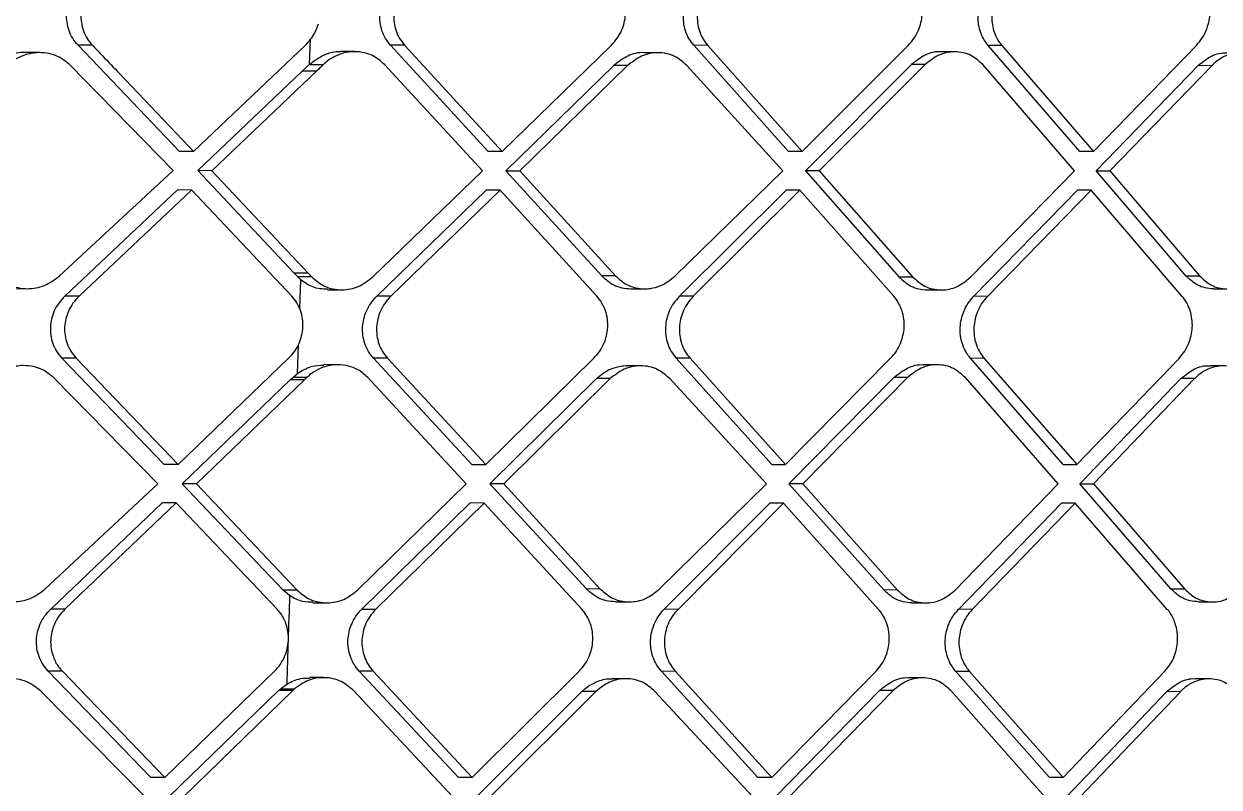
# Model space of a CAD drawing. Extents: x 525 to 609, y 649 to 778.
# Drawn here: x 534.702 to 536.066, y 719.219 to 720.089 of the extents above; entities that cross this region are included whole.
import ezdxf

# ---------------------------------------------------------------- set-up
doc = ezdxf.new("R2010")
doc.units = 0
doc.header["$MEASUREMENT"] = 0
doc.layers.add('1', color=4, linetype='Continuous')

# ---------------------------------------------------------------- blocks, each defined once
blk = doc.blocks.new('JETSETTER')
at = {"layer": '1', "color": 3, "linetype": 'Continuous', "lineweight": 25}
for p, q in [((9.9016, 50.9475), (9.9004, 50.9184)), ((9.7524, 50.8192), (9.6367, 50.9404)), ((9.653, 50.9403), (9.6367, 50.9404)), ((9.7685, 50.8191), (9.8961, 50.9402)), ((9.9525, 50.9329), (9.9364, 50.9329)), ((10.1046, 50.8191), (9.9932, 50.9403)), ((10.0092, 50.9402), (9.9932, 50.9403)), ((10.0092, 50.9402), (10.1206, 50.8191)), ((10.1206, 50.8191), (10.2449, 50.9401)), ((10.4469, 50.819), (10.339, 50.9402)), ((10.3549, 50.9401), (10.339, 50.9402)), ((10.3549, 50.9401), (10.4626, 50.819)), ((10.4626, 50.819), (10.5837, 50.9401)), ((10.6368, 50.9327), (10.6212, 50.9328)), ((10.7792, 50.819), (10.6747, 50.9401)), ((10.6904, 50.9401), (10.6748, 50.9401)), ((10.6904, 50.9401), (10.7948, 50.819)), ((10.7948, 50.819), (10.9123, 50.9401)), ((9.593, 50.9318), (9.5767, 50.9319)), ((10.2985, 50.9316), (10.2826, 50.9317)), ((9.7453, 50.7972), (9.6278, 50.9175)), ((9.7732, 50.7972), (9.8924, 50.9105)), ((9.9085, 50.9105), (9.7894, 50.7971)), ((9.8924, 50.9106), (9.9003, 50.9181)), ((9.9085, 50.9105), (9.8924, 50.9105)), ((9.9005, 50.9183), (9.9166, 50.9182)), ((10.098, 50.7971), (9.9863, 50.9182)), ((10.2477, 50.917), (10.1248, 50.7971)), ((10.2636, 50.917), (10.1407, 50.797)), ((10.2636, 50.917), (10.2477, 50.917)), ((10.4406, 50.797), (10.331, 50.9173)), ((10.5872, 50.9181), (10.4664, 50.797)), ((10.6029, 50.9181), (10.4821, 50.797)), ((10.6029, 50.9181), (10.5872, 50.9181)), ((10.7734, 50.797), (10.6687, 50.9181)), ((10.7981, 50.797), (10.9142, 50.917)), ((10.9298, 50.9169), (10.8137, 50.797)), ((10.9298, 50.9169), (10.9142, 50.917)), ((9.7685, 50.8191), (9.7524, 50.8192)), ((10.1206, 50.8191), (10.1046, 50.8191)), ((10.4626, 50.819), (10.4469, 50.819)), ((10.7948, 50.819), (10.7792, 50.819)), ((9.6152, 50.6769), (9.7453, 50.7972)), ((9.8833, 50.6803), (9.7732, 50.7972)), ((9.7894, 50.7971), (9.7732, 50.7972)), ((9.7894, 50.7971), (9.8993, 50.6803)), ((9.9729, 50.676), (10.098, 50.7971)), ((10.1248, 50.7971), (10.234, 50.6771)), ((10.1248, 50.7971), (10.1407, 50.797)), ((10.1407, 50.7971), (10.2499, 50.6771)), ((10.3173, 50.6767), (10.4406, 50.797)), ((10.4664, 50.797), (10.5733, 50.6759)), ((10.4821, 50.797), (10.4664, 50.797)), ((10.4821, 50.797), (10.589, 50.6759)), ((10.6548, 50.6758), (10.7734, 50.797)), ((10.9007, 50.677), (10.7981, 50.797)), ((10.7981, 50.797), (10.8137, 50.797)), ((10.8137, 50.797), (10.9163, 50.677)), ((9.75, 50.7752), (9.6217, 50.6541)), ((9.7662, 50.7751), (9.6379, 50.6541)), ((9.7662, 50.7751), (9.75, 50.7752)), ((9.8805, 50.654), (9.7662, 50.7752)), ((9.9774, 50.654), (10.1022, 50.7751)), ((10.1181, 50.7751), (9.9934, 50.654)), ((10.1181, 50.7751), (10.1022, 50.7751)), ((10.2286, 50.6539), (10.1181, 50.7751)), ((10.4443, 50.775), (10.3227, 50.6539)), ((10.4601, 50.775), (10.3385, 50.6539)), ((10.4601, 50.775), (10.4443, 50.775)), ((10.5672, 50.6539), (10.4601, 50.775)), ((10.6584, 50.6539), (10.7767, 50.775)), ((10.7923, 50.775), (10.674, 50.6538)), ((10.7923, 50.775), (10.7767, 50.775)), ((10.8962, 50.6538), (10.7923, 50.775)), ((9.8872, 50.676), (9.8833, 50.6803)), ((9.8993, 50.6803), (9.8833, 50.6803)), ((9.8905, 50.6729), (9.8873, 50.676)), ((9.9033, 50.676), (9.8873, 50.676)), ((10.2499, 50.6771), (10.234, 50.6771)), ((10.589, 50.6759), (10.5733, 50.6759)), ((10.9163, 50.677), (10.9007, 50.677)), ((9.5625, 50.6627), (9.5788, 50.6626)), ((9.8905, 50.6728), (9.8893, 50.64)), ((9.9213, 50.6614), (9.9373, 50.6613)), ((10.2671, 50.6625), (10.2829, 50.6624)), ((10.6053, 50.6613), (10.621, 50.6612)), ((10.9318, 50.6624), (10.9474, 50.6624)), ((9.6379, 50.6541), (9.6217, 50.6541)), ((9.9934, 50.654), (9.9774, 50.654)), ((10.3385, 50.6539), (10.3227, 50.6539)), ((10.674, 50.6538), (10.6584, 50.6539)), ((9.8877, 50.5984), (9.8865, 50.5658)), ((9.6183, 50.5834), (9.7346, 50.4623)), ((9.6345, 50.5834), (9.6183, 50.5834)), ((9.6345, 50.5834), (9.7507, 50.4622)), ((9.7507, 50.4622), (9.8769, 50.5833)), ((10.086, 50.4622), (9.9738, 50.5833)), ((9.9898, 50.5833), (9.9738, 50.5833)), ((9.9898, 50.5833), (10.1019, 50.4621)), ((10.1019, 50.4621), (10.2249, 50.5832)), ((10.319, 50.5832), (10.4279, 50.4621)), ((10.3348, 50.5832), (10.319, 50.5832)), ((10.3348, 50.5832), (10.4436, 50.462)), ((10.4436, 50.462), (10.5635, 50.5832)), ((10.7604, 50.4621), (10.6546, 50.5832)), ((10.6703, 50.5831), (10.6547, 50.5832)), ((10.6703, 50.5831), (10.7759, 50.462)), ((10.7759, 50.462), (10.8925, 50.5831)), ((9.8815, 50.5613), (9.8865, 50.5656)), ((9.9332, 50.5759), (9.9172, 50.576)), ((10.2785, 50.5747), (10.2627, 50.5747)), ((10.6168, 50.5758), (10.6011, 50.5758)), ((10.9431, 50.5746), (10.9276, 50.5747)), ((9.7277, 50.4402), (9.6096, 50.5606)), ((9.7555, 50.4402), (9.8788, 50.5587)), ((9.8948, 50.5587), (9.7717, 50.4402)), ((9.8788, 50.5587), (9.8815, 50.5613)), ((9.8948, 50.5587), (9.8788, 50.5587)), ((9.8975, 50.5613), (9.8815, 50.5613)), ((10.0795, 50.4401), (9.9671, 50.5613)), ((10.1063, 50.4402), (10.2279, 50.5601)), ((10.2438, 50.56), (10.1222, 50.4401)), ((10.2438, 50.56), (10.2279, 50.5601)), ((10.4218, 50.4401), (10.3112, 50.5604)), ((10.4476, 50.4401), (10.5673, 50.5612)), ((10.5829, 50.5612), (10.4633, 50.44)), ((10.5829, 50.5612), (10.5673, 50.5612)), ((10.7547, 50.44), (10.6488, 50.5612)), ((10.7795, 50.4401), (10.8947, 50.56)), ((10.9103, 50.56), (10.7951, 50.44)), ((10.9103, 50.56), (10.8947, 50.56)), ((9.7507, 50.4622), (9.7346, 50.4622)), ((10.086, 50.4622), (10.1019, 50.4621)), ((10.4279, 50.4621), (10.4436, 50.462)), ((10.7604, 50.4621), (10.7759, 50.462)), ((9.5989, 50.3199), (9.7277, 50.4402)), ((9.8703, 50.3191), (9.7555, 50.4402)), ((9.7717, 50.4402), (9.7555, 50.4402)), ((9.7717, 50.4402), (9.8863, 50.319)), ((9.9558, 50.319), (10.0795, 50.4401)), ((10.2165, 50.3202), (10.1063, 50.4402)), ((10.1222, 50.4401), (10.1063, 50.4402)), ((10.1222, 50.4401), (10.2323, 50.3201)), ((10.2997, 50.3198), (10.4218, 50.44)), ((10.5557, 50.319), (10.4476, 50.4401)), ((10.4633, 50.44), (10.4476, 50.4401)), ((10.4633, 50.44), (10.5713, 50.3189)), ((10.6372, 50.3189), (10.7547, 50.44)), ((10.8835, 50.3201), (10.7795, 50.4401)), ((10.7795, 50.4401), (10.7951, 50.44)), ((10.7951, 50.44), (10.899, 50.32)), ((9.6055, 50.2972), (9.7326, 50.4183)), ((9.7487, 50.4182), (9.6217, 50.2971)), ((9.7487, 50.4182), (9.7326, 50.4183)), ((9.8637, 50.297), (9.7487, 50.4182)), ((9.9604, 50.2971), (10.0839, 50.4182)), ((10.0998, 50.4181), (9.9764, 50.297)), ((10.0998, 50.4181), (10.0839, 50.4182)), ((10.2113, 50.297), (10.0998, 50.4181)), ((10.3053, 50.297), (10.4257, 50.4181)), ((10.4415, 50.418), (10.3211, 50.2969)), ((10.4415, 50.418), (10.4258, 50.4181)), ((10.5498, 50.2969), (10.4415, 50.4181)), ((10.641, 50.2969), (10.7583, 50.4181)), ((10.7739, 50.418), (10.6566, 50.2969)), ((10.7739, 50.418), (10.7583, 50.4181)), ((10.8791, 50.2969), (10.7739, 50.418)), ((10.2323, 50.3201), (10.2165, 50.3202)), ((10.899, 50.32), (10.8835, 50.3201)), ((9.8703, 50.3191), (9.8863, 50.319)), ((9.8779, 50.3126), (9.8707, 50.3186)), ((9.8867, 50.3186), (9.8707, 50.3186)), ((10.5713, 50.3189), (10.5557, 50.319)), ((9.6217, 50.2971), (9.6055, 50.2972)), ((9.9044, 50.3044), (9.9203, 50.3044)), ((9.9604, 50.2971), (9.9764, 50.297)), ((10.2496, 50.3055), (10.2654, 50.3055)), ((10.3211, 50.2969), (10.3053, 50.297)), ((10.5879, 50.3043), (10.6035, 50.3043)), ((10.6566, 50.2969), (10.641, 50.297)), ((10.9148, 50.3055), (10.9303, 50.3054)), ((9.7197, 50.1053), (9.6027, 50.2265)), ((9.6189, 50.2264), (9.6027, 50.2265)), ((9.6189, 50.2264), (9.7358, 50.1052)), ((9.7358, 50.1052), (9.8607, 50.2263)), ((10.0705, 50.1052), (9.9574, 50.2264)), ((9.9734, 50.2263), (9.9574, 50.2264)), ((9.9734, 50.2263), (10.0864, 50.1052)), ((10.0864, 50.1052), (10.2082, 50.2263)), ((10.4122, 50.1051), (10.3022, 50.2263)), ((10.318, 50.2262), (10.3022, 50.2263)), ((10.318, 50.2262), (10.4279, 50.1051)), ((10.4279, 50.1051), (10.5467, 50.2262)), ((10.7449, 50.1051), (10.6379, 50.2262)), ((10.6536, 50.2262), (10.6379, 50.2262)), ((10.6536, 50.2262), (10.7605, 50.1051)), ((10.7605, 50.1051), (10.8761, 50.2262)), ((9.8673, 50.206), (9.8748, 50.2116)), ((9.917, 50.219), (9.901, 50.219)), ((10.2619, 50.2177), (10.2461, 50.2178)), ((10.6001, 50.2188), (10.5844, 50.2189)), ((10.9268, 50.2177), (10.9113, 50.2177)), ((9.713, 50.0833), (9.5942, 50.2036)), ((9.7408, 50.0833), (9.8655, 50.2044)), ((9.8815, 50.2043), (9.7569, 50.0832)), ((9.8655, 50.2044), (9.8673, 50.206)), ((9.8815, 50.2043), (9.8655, 50.2044)), ((9.8833, 50.206), (9.8673, 50.206)), ((9.8833, 50.206), (9.8815, 50.2043)), ((10.0643, 50.0832), (9.9509, 50.2043)), ((10.091, 50.0832), (10.2115, 50.2031)), ((10.2273, 50.2031), (10.1069, 50.0832)), ((10.2273, 50.2031), (10.2115, 50.2031)), ((10.4063, 50.0831), (10.2946, 50.2034)), ((10.4321, 50.0831), (10.5507, 50.2043)), ((10.5664, 50.2042), (10.4478, 50.0831)), ((10.5664, 50.2042), (10.5507, 50.2043)), ((10.7394, 50.0831), (10.6322, 50.2042)), ((10.7643, 50.0831), (10.8785, 50.2031)), ((10.8941, 50.203), (10.7798, 50.0831)), ((10.8941, 50.203), (10.8785, 50.2031)), ((9.7358, 50.1052), (9.7197, 50.1053)), ((10.0864, 50.1052), (10.0705, 50.1052)), ((10.4279, 50.1051), (10.4122, 50.1051)), ((10.7605, 50.1051), (10.7449, 50.1051))]:
    blk.add_line(p, q, dxfattribs=at)
for points, knots in [([(9.6367, 50.9403), (9.6345, 50.9429), (9.6303, 50.9478), (9.6261, 50.9568), (9.6238, 50.9663), (9.6233, 50.979), (9.6267, 50.9918), (9.6333, 51.0034), (9.6381, 51.0085), (9.6406, 51.0111)], [0, 0, 0, 0, 0.128087, 0.25352, 0.376901, 0.49893, 0.733436, 0.862668, 1, 1, 1, 1]), ([(9.6569, 51.011), (9.6544, 51.0084), (9.6496, 51.0033), (9.643, 50.9917), (9.6396, 50.9789), (9.6401, 50.9661), (9.6425, 50.9565), (9.6467, 50.9476), (9.6509, 50.9428), (9.653, 50.9403)], [0, 0, 0, 0, 0.137349, 0.266537, 0.500809, 0.625261, 0.749751, 0.874434, 1, 1, 1, 1]), ([(9.9932, 50.9402), (9.9912, 50.9427), (9.9871, 50.9477), (9.9831, 50.9567), (9.9809, 50.9662), (9.9805, 50.9789), (9.9838, 50.9916), (9.9902, 51.0032), (9.995, 51.0083), (9.9974, 51.011)], [0, 0, 0, 0, 0.127411, 0.253037, 0.377343, 0.500959, 0.73356, 0.862562, 1, 1, 1, 1]), ([(10.0135, 51.0109), (10.011, 51.0083), (10.0063, 51.0032), (9.9999, 50.9916), (9.9966, 50.9789), (9.9969, 50.9662), (9.9992, 50.9566), (10.0031, 50.9477), (10.0072, 50.9427), (10.0092, 50.9402)], [0, 0, 0, 0, 0.137438, 0.266441, 0.499161, 0.62222, 0.746721, 0.872477, 1, 1, 1, 1]), ([(10.2449, 50.9401), (10.2473, 50.9428), (10.252, 50.9479), (10.2583, 50.9595), (10.2615, 50.9722), (10.2612, 50.985), (10.259, 50.9945), (10.2551, 51.0034), (10.2512, 51.0084), (10.2492, 51.0109)], [0, 0, 0, 0, 0.136882, 0.265625, 0.498441, 0.623845, 0.748977, 0.874209, 1, 1, 1, 1]), ([(10.339, 50.9402), (10.3371, 50.9427), (10.3332, 50.9476), (10.3293, 50.9565), (10.3272, 50.966), (10.3268, 50.9787), (10.33, 50.9914), (10.3363, 51.003), (10.341, 51.0082), (10.3434, 51.0109)], [0, 0, 0, 0, 0.126275, 0.251512, 0.37611, 0.500529, 0.731879, 0.861394, 1, 1, 1, 1]), ([(10.3592, 51.0108), (10.3568, 51.0082), (10.3521, 51.003), (10.3459, 50.9914), (10.3427, 50.9787), (10.343, 50.966), (10.3451, 50.9565), (10.349, 50.9476), (10.3529, 50.9426), (10.3549, 50.9401)], [0, 0, 0, 0, 0.138543, 0.268005, 0.499406, 0.623294, 0.748105, 0.873538, 1, 1, 1, 1]), ([(10.5837, 50.9401), (10.5861, 50.9428), (10.5906, 50.9479), (10.5968, 50.9596), (10.5999, 50.9723), (10.5996, 50.985), (10.5975, 50.9946), (10.5938, 51.0034), (10.59, 51.0083), (10.5881, 51.0108)], [0, 0, 0, 0, 0.137943, 0.267128, 0.498754, 0.625071, 0.75052, 0.875401, 1, 1, 1, 1]), ([(10.6747, 50.9401), (10.6729, 50.9426), (10.6691, 50.9475), (10.6654, 50.9564), (10.6633, 50.9659), (10.663, 50.9785), (10.6661, 50.9912), (10.6721, 51.0029), (10.6767, 51.0081), (10.6791, 51.0108)], [0, 0, 0, 0, 0.125177, 0.250127, 0.375104, 0.50029, 0.729625, 0.859741, 1, 1, 1, 1]), ([(10.6948, 51.0108), (10.6924, 51.0081), (10.6878, 51.0028), (10.6817, 50.9911), (10.6787, 50.9784), (10.679, 50.9658), (10.6813, 50.9553), (10.6851, 50.9465), (10.6891, 50.9417), (10.6904, 50.9401)], [0, 0, 0, 0, 0.140201, 0.270306, 0.499739, 0.625214, 0.749347, 0.915729, 1, 1, 1, 1]), ([(10.9123, 50.9401), (10.9147, 50.9428), (10.9192, 50.948), (10.9251, 50.9597), (10.9281, 50.9725), (10.9278, 50.9851), (10.9255, 50.9959), (10.9216, 51.0042), (10.9182, 51.0093), (10.9168, 51.0106), (10.9167, 51.0108)], [0, 0, 0, 0, 0.139565, 0.269364, 0.498938, 0.625729, 0.749313, 0.925672, 0.990889, 1, 1, 1, 1]), ([(9.8961, 50.9402), (9.9001, 50.9447), (9.9066, 50.9519), (9.9096, 50.9611), (9.9108, 50.9645)], [0, 0, 0, 0, 0.623233, 1, 1, 1, 1]), ([(9.653, 50.9403), (9.654, 50.9392), (9.6571, 50.936), (9.6667, 50.926), (9.6848, 50.907), (9.7204, 50.8698), (9.7493, 50.8394), (9.7685, 50.8191)], [0, 0, 0, 0, 0.027617, 0.078222, 0.248424, 0.497808, 1, 1, 1, 1]), ([(9.9005, 50.9183), (9.9058, 50.9223), (9.9165, 50.9302), (9.9298, 50.9336), (9.9363, 50.9329), (9.9364, 50.9329)], [0, 0, 0, 0, 0.493972, 0.987284, 1, 1, 1, 1]), ([(9.9863, 50.9182), (9.9822, 50.9219), (9.9754, 50.9278), (9.9631, 50.932), (9.955, 50.933), (9.949, 50.9328), (9.9426, 50.9322), (9.9332, 50.9296), (9.9234, 50.9243), (9.9184, 50.9199), (9.9166, 50.9182)], [0, 0, 0, 0, 0.213302, 0.347783, 0.500727, 0.531613, 0.583584, 0.750388, 0.906496, 1, 1, 1, 1]), ([(10.6212, 50.9327), (10.621, 50.9327), (10.6149, 50.9334), (10.6023, 50.93), (10.5922, 50.9221), (10.5872, 50.9182)], [0, 0, 0, 0, 0.011923, 0.505055, 1, 1, 1, 1]), ([(9.5767, 50.9318), (9.5765, 50.9318), (9.5697, 50.9325), (9.5559, 50.9291), (9.545, 50.9212), (9.5396, 50.9172)], [0, 0, 0, 0, 0.016967, 0.508182, 1, 1, 1, 1]), ([(9.6278, 50.9175), (9.6232, 50.9213), (9.6159, 50.9272), (9.6033, 50.9311), (9.5904, 50.9324), (9.5768, 50.93), (9.5655, 50.9246), (9.5594, 50.9202), (9.5568, 50.918), (9.5562, 50.9174), (9.556, 50.9172), (9.5559, 50.9172), (9.5559, 50.9172)], [0, 0, 0, 0, 0.223628, 0.354734, 0.498656, 0.715829, 0.87194, 0.966725, 0.991045, 0.997442, 0.999708, 1, 1, 1, 1]), ([(10.2826, 50.9316), (10.2824, 50.9316), (10.2761, 50.9323), (10.263, 50.9289), (10.2528, 50.921), (10.2477, 50.917)], [0, 0, 0, 0, 0.019223, 0.509474, 1, 1, 1, 1]), ([(10.331, 50.9173), (10.3266, 50.9211), (10.3198, 50.9271), (10.3079, 50.931), (10.2952, 50.9323), (10.2789, 50.9291), (10.2687, 50.921), (10.2635, 50.917)], [0, 0, 0, 0, 0.230499, 0.360928, 0.501349, 0.750566, 1, 1, 1, 1]), ([(10.6687, 50.9181), (10.6644, 50.922), (10.6577, 50.9281), (10.6462, 50.932), (10.6338, 50.9334), (10.6179, 50.9303), (10.6079, 50.9222), (10.6029, 50.9181)], [0, 0, 0, 0, 0.233466, 0.363142, 0.501278, 0.750367, 1, 1, 1, 1]), ([(10.9142, 50.917), (10.9191, 50.9209), (10.9289, 50.9289), (10.9411, 50.9322), (10.947, 50.9316), (10.9472, 50.9315)], [0, 0, 0, 0, 0.4951, 0.988158, 1, 1, 1, 1]), ([(10.9933, 50.9173), (10.9891, 50.9211), (10.9826, 50.9272), (10.9715, 50.9309), (10.9596, 50.9322), (10.946, 50.9291), (10.9359, 50.9226), (10.9313, 50.9184), (10.9302, 50.9173), (10.9299, 50.917), (10.9298, 50.9169), (10.9298, 50.9169), (10.9298, 50.9169), (10.9298, 50.9169)], [0, 0, 0, 0, 0.236138, 0.364915, 0.500629, 0.749552, 0.936403, 0.983684, 0.995703, 0.998828, 0.999649, 0.999956, 1, 1, 1, 1]), ([(9.9166, 50.9182), (9.9151, 50.9168), (9.9124, 50.9142), (9.9097, 50.9116), (9.9085, 50.9105)], [0, 0, 0, 0, 0.559899, 1, 1, 1, 1]), ([(9.5436, 50.6773), (9.5483, 50.6734), (9.5557, 50.6673), (9.5682, 50.6634), (9.5818, 50.6619), (9.5989, 50.6648), (9.6098, 50.6729), (9.6152, 50.6769)], [0, 0, 0, 0, 0.229637, 0.359664, 0.499724, 0.750343, 1, 1, 1, 1]), ([(9.8993, 50.6803), (9.9, 50.6795), (9.9014, 50.678), (9.9027, 50.6766), (9.9033, 50.676)], [0, 0, 0, 0, 0.560004, 1, 1, 1, 1]), ([(9.9033, 50.676), (9.9079, 50.672), (9.9151, 50.6659), (9.9274, 50.662), (9.9405, 50.6607), (9.9572, 50.6638), (9.9677, 50.6719), (9.9729, 50.676)], [0, 0, 0, 0, 0.232851, 0.362826, 0.501724, 0.751085, 1, 1, 1, 1]), ([(10.234, 50.6771), (10.2384, 50.6733), (10.2452, 50.6673), (10.257, 50.6632), (10.2636, 50.6627), (10.2671, 50.6625)], [0, 0, 0, 0, 0.456954, 0.720024, 1, 1, 1, 1]), ([(10.2499, 50.6771), (10.2542, 50.6732), (10.261, 50.6672), (10.2729, 50.6632), (10.2817, 50.6622), (10.2914, 50.6629), (10.3037, 50.666), (10.3122, 50.6727), (10.3173, 50.6767)], [0, 0, 0, 0, 0.227596, 0.358625, 0.500962, 0.585529, 0.750986, 1, 1, 1, 1]), ([(10.5733, 50.6759), (10.5775, 50.672), (10.5842, 50.666), (10.5957, 50.6619), (10.6021, 50.6615), (10.6053, 50.6613)], [0, 0, 0, 0, 0.463679, 0.726906, 1, 1, 1, 1]), ([(10.589, 50.6759), (10.5932, 50.672), (10.5999, 50.6659), (10.6115, 50.662), (10.624, 50.6605), (10.6399, 50.6636), (10.6498, 50.6718), (10.6548, 50.6758)], [0, 0, 0, 0, 0.230021, 0.3606, 0.501366, 0.750559, 1, 1, 1, 1]), ([(10.9318, 50.6624), (10.9286, 50.6626), (10.9224, 50.6631), (10.9113, 50.6672), (10.9048, 50.6732), (10.9007, 50.677)], [0, 0, 0, 0, 0.277345, 0.537175, 1, 1, 1, 1]), ([(10.9163, 50.677), (10.9204, 50.6731), (10.9269, 50.6671), (10.938, 50.6631), (10.95, 50.6617), (10.9653, 50.6646), (10.975, 50.6726), (10.9798, 50.6767)], [0, 0, 0, 0, 0.232771, 0.362607, 0.501133, 0.750354, 1, 1, 1, 1]), ([(9.9213, 50.6619), (9.9155, 50.6622), (9.9042, 50.6629), (9.895, 50.6696), (9.8905, 50.6729)], [0, 0, 0, 0, 0.519019, 1, 1, 1, 1]), ([(9.6217, 50.6541), (9.6192, 50.6515), (9.6144, 50.6465), (9.6079, 50.6349), (9.6047, 50.6221), (9.6053, 50.6093), (9.6077, 50.5999), (9.6119, 50.5909), (9.6161, 50.5859), (9.6183, 50.5834)], [0, 0, 0, 0, 0.136572, 0.265409, 0.500193, 0.621982, 0.745477, 0.871278, 1, 1, 1, 1]), ([(9.6379, 50.6541), (9.6355, 50.6515), (9.6307, 50.6464), (9.6242, 50.6348), (9.6209, 50.622), (9.6215, 50.6093), (9.6239, 50.5998), (9.6281, 50.5908), (9.6324, 50.5859), (9.6345, 50.5834)], [0, 0, 0, 0, 0.136681, 0.265631, 0.500691, 0.622113, 0.745529, 0.871317, 1, 1, 1, 1]), ([(9.8769, 50.5833), (9.8793, 50.5859), (9.884, 50.5909), (9.8904, 50.6025), (9.8936, 50.6154), (9.893, 50.6282), (9.8907, 50.6377), (9.8866, 50.6466), (9.8825, 50.6515), (9.8805, 50.654)], [0, 0, 0, 0, 0.135678, 0.26421, 0.499847, 0.623422, 0.747636, 0.872993, 1, 1, 1, 1]), ([(9.9738, 50.5833), (9.9717, 50.5858), (9.9676, 50.5908), (9.9636, 50.5998), (9.9613, 50.6093), (9.9608, 50.622), (9.964, 50.6347), (9.9703, 50.6463), (9.975, 50.6514), (9.9774, 50.654)], [0, 0, 0, 0, 0.128129, 0.25407, 0.378294, 0.501484, 0.735027, 0.863577, 1, 1, 1, 1]), ([(9.9934, 50.654), (9.991, 50.6513), (9.9863, 50.6463), (9.98, 50.6347), (9.9768, 50.6219), (9.9773, 50.6092), (9.9796, 50.5997), (9.9836, 50.5907), (9.9877, 50.5858), (9.9897, 50.5833)], [0, 0, 0, 0, 0.136505, 0.265189, 0.498979, 0.62159, 0.745915, 0.871893, 1, 1, 1, 1]), ([(10.2249, 50.5832), (10.2273, 50.5858), (10.2319, 50.5909), (10.2381, 50.6025), (10.2413, 50.6153), (10.2408, 50.628), (10.2385, 50.6376), (10.2346, 50.6465), (10.2306, 50.6514), (10.2286, 50.6539)], [0, 0, 0, 0, 0.135853, 0.264227, 0.498385, 0.62306, 0.747964, 0.873476, 1, 1, 1, 1]), ([(10.3227, 50.6539), (10.3203, 50.6513), (10.3157, 50.6462), (10.3095, 50.6345), (10.3064, 50.6218), (10.3069, 50.6091), (10.3091, 50.5996), (10.313, 50.5907), (10.317, 50.5857), (10.319, 50.5832)], [0, 0, 0, 0, 0.137184, 0.266052, 0.498492, 0.622474, 0.747037, 0.872758, 1, 1, 1, 1]), ([(10.3385, 50.6539), (10.3361, 50.6512), (10.3315, 50.6461), (10.3253, 50.6345), (10.3222, 50.6217), (10.3227, 50.6091), (10.3249, 50.5996), (10.3288, 50.5906), (10.3328, 50.5857), (10.3348, 50.5832)], [0, 0, 0, 0, 0.137307, 0.26633, 0.499172, 0.622487, 0.747087, 0.872799, 1, 1, 1, 1]), ([(10.5635, 50.5832), (10.5658, 50.5858), (10.5703, 50.5909), (10.5764, 50.6026), (10.5794, 50.6153), (10.579, 50.6281), (10.5768, 50.6376), (10.573, 50.6465), (10.5692, 50.6514), (10.5672, 50.6539)], [0, 0, 0, 0, 0.136557, 0.265279, 0.498659, 0.624113, 0.749304, 0.874503, 1, 1, 1, 1]), ([(10.6546, 50.5832), (10.6527, 50.5857), (10.6489, 50.5906), (10.6451, 50.5995), (10.6429, 50.609), (10.6425, 50.6216), (10.6455, 50.6343), (10.6515, 50.646), (10.656, 50.6512), (10.6583, 50.6539)], [0, 0, 0, 0, 0.126149, 0.251467, 0.376202, 0.500609, 0.732001, 0.861488, 1, 1, 1, 1]), ([(10.674, 50.6538), (10.6717, 50.6512), (10.6671, 50.646), (10.6612, 50.6343), (10.6582, 50.6216), (10.6586, 50.6089), (10.6608, 50.5995), (10.6645, 50.5906), (10.6684, 50.5856), (10.6703, 50.5831)], [0, 0, 0, 0, 0.138527, 0.268015, 0.499413, 0.623452, 0.748303, 0.873728, 1, 1, 1, 1]), ([(10.8925, 50.5831), (10.8948, 50.5858), (10.8992, 50.591), (10.9051, 50.6027), (10.908, 50.6155), (10.9076, 50.6282), (10.9054, 50.6377), (10.9017, 50.6465), (10.898, 50.6514), (10.8962, 50.6538)], [0, 0, 0, 0, 0.137621, 0.266778, 0.498936, 0.625311, 0.75081, 0.875638, 1, 1, 1, 1]), ([(9.6096, 50.5606), (9.605, 50.5643), (9.5977, 50.5702), (9.5852, 50.5741), (9.5724, 50.5755), (9.5588, 50.5731), (9.5476, 50.5677), (9.5415, 50.5634), (9.5389, 50.5611), (9.5382, 50.5605), (9.538, 50.5603), (9.538, 50.5602)], [0, 0, 0, 0, 0.2225795, 0.3540695, 0.4988903, 0.713968, 0.8693364, 0.9647269, 0.9898874, 0.9988824, 1, 1, 1, 1]), ([(9.8866, 50.5657), (9.8918, 50.5689), (9.9014, 50.5749), (9.9123, 50.5753), (9.9172, 50.5755)], [0, 0, 0, 0, 0.543482, 1, 1, 1, 1]), ([(9.9671, 50.5613), (9.9633, 50.5647), (9.9569, 50.5704), (9.9447, 50.5749), (9.9314, 50.5767), (9.9176, 50.5741), (9.9066, 50.5686), (9.9008, 50.5642), (9.8983, 50.5621), (9.8977, 50.5615), (9.8976, 50.5613), (9.8975, 50.5613), (9.8975, 50.5613), (9.8975, 50.5613)], [0, 0, 0, 0, 0.195523, 0.334554, 0.501071, 0.718274, 0.87403, 0.967987, 0.991752, 0.997802, 0.999398, 0.999927, 1, 1, 1, 1]), ([(10.2279, 50.5601), (10.2331, 50.5642), (10.2414, 50.571), (10.2538, 50.574), (10.2602, 50.575), (10.2626, 50.5747), (10.2627, 50.5747)], [0, 0, 0, 0, 0.494964, 0.805606, 0.99031, 1, 1, 1, 1]), ([(10.3112, 50.5604), (10.3068, 50.5642), (10.2999, 50.5701), (10.2881, 50.574), (10.2792, 50.5749), (10.2695, 50.5741), (10.2573, 50.5708), (10.2489, 50.5641), (10.2438, 50.56)], [0, 0, 0, 0, 0.228668, 0.359406, 0.500914, 0.588007, 0.75094, 1, 1, 1, 1]), ([(10.5673, 50.5612), (10.5723, 50.5652), (10.5823, 50.5731), (10.5949, 50.5765), (10.601, 50.5758), (10.6011, 50.5758)], [0, 0, 0, 0, 0.4961086, 0.9909878, 1, 1, 1, 1]), ([(10.6488, 50.5612), (10.6445, 50.565), (10.6378, 50.5711), (10.6262, 50.5751), (10.6138, 50.5765), (10.5979, 50.5734), (10.5879, 50.5652), (10.5829, 50.5612)], [0, 0, 0, 0, 0.231629, 0.361805, 0.501345, 0.750507, 1, 1, 1, 1]), ([(10.8947, 50.56), (10.8996, 50.564), (10.9093, 50.572), (10.9215, 50.5753), (10.9275, 50.5746), (10.9276, 50.5746)], [0, 0, 0, 0, 0.495787, 0.990256, 1, 1, 1, 1]), ([(10.9739, 50.5603), (10.9697, 50.5642), (10.9632, 50.5702), (10.952, 50.5739), (10.94, 50.5753), (10.9265, 50.5722), (10.9164, 50.5658), (10.9118, 50.5615), (10.9106, 50.5604), (10.9103, 50.56), (10.9103, 50.56)], [0, 0, 0, 0, 0.234076, 0.363382, 0.500653, 0.74957, 0.933314, 0.981359, 0.998093, 1, 1, 1, 1]), ([(9.8975, 50.5613), (9.897, 50.5608), (9.8961, 50.5599), (9.8952, 50.5591), (9.8948, 50.5587)], [0, 0, 0, 0, 0.560127, 1, 1, 1, 1]), ([(9.5274, 50.3203), (9.5321, 50.3164), (9.5395, 50.3104), (9.5521, 50.3064), (9.5656, 50.305), (9.5827, 50.3079), (9.5935, 50.3159), (9.5989, 50.3199)], [0, 0, 0, 0, 0.228688, 0.359058, 0.499942, 0.750567, 1, 1, 1, 1]), ([(10.2496, 50.3055), (10.2461, 50.3058), (10.2394, 50.3063), (10.2276, 50.3104), (10.2208, 50.3164), (10.2165, 50.3202)], [0, 0, 0, 0, 0.284477, 0.548409, 1, 1, 1, 1]), ([(10.2323, 50.3201), (10.2368, 50.3162), (10.2437, 50.3101), (10.2556, 50.3062), (10.2683, 50.3048), (10.2844, 50.3078), (10.2946, 50.3158), (10.2997, 50.3198)], [0, 0, 0, 0, 0.233269, 0.36307, 0.501462, 0.75086, 1, 1, 1, 1]), ([(10.9148, 50.3055), (10.9115, 50.3057), (10.9051, 50.3062), (10.894, 50.3103), (10.8876, 50.3163), (10.8835, 50.3201)], [0, 0, 0, 0, 0.281865, 0.542892, 1, 1, 1, 1]), ([(10.899, 50.32), (10.9031, 50.3162), (10.9096, 50.3102), (10.9208, 50.3062), (10.9328, 50.3047), (10.9482, 50.3077), (10.9579, 50.3157), (10.9627, 50.3197)], [0, 0, 0, 0, 0.230232, 0.360696, 0.501157, 0.750448, 1, 1, 1, 1]), ([(9.8779, 50.3126), (9.8774, 50.2957), (9.8763, 50.2621), (9.8753, 50.2285), (9.8748, 50.2116)], [0, 0, 0, 0, 0.5000488, 1, 1, 1, 1]), ([(9.9044, 50.305), (9.9006, 50.305), (9.8912, 50.305), (9.8829, 50.3097), (9.8779, 50.3126)], [0, 0, 0, 0, 0.401634, 1, 1, 1, 1]), ([(9.8867, 50.3186), (9.8866, 50.3187), (9.8865, 50.3188), (9.8864, 50.319), (9.8863, 50.319)], [0, 0, 0, 0, 0.558333, 1, 1, 1, 1]), ([(9.8867, 50.3186), (9.8913, 50.3148), (9.8985, 50.3088), (9.9107, 50.305), (9.9238, 50.3037), (9.9403, 50.3069), (9.9506, 50.315), (9.9558, 50.319)], [0, 0, 0, 0, 0.231333, 0.361665, 0.501646, 0.75115, 1, 1, 1, 1]), ([(10.5879, 50.3043), (10.5845, 50.3046), (10.578, 50.305), (10.5665, 50.3092), (10.5599, 50.3152), (10.5557, 50.319)], [0, 0, 0, 0, 0.28037, 0.544997, 1, 1, 1, 1]), ([(10.5713, 50.3189), (10.5756, 50.3151), (10.5822, 50.309), (10.5938, 50.305), (10.6011, 50.3042), (10.6064, 50.3043), (10.6125, 50.3049), (10.6239, 50.3079), (10.6322, 50.3148), (10.6372, 50.3189)], [0, 0, 0, 0, 0.22748, 0.358519, 0.500892, 0.528148, 0.578971, 0.750888, 1, 1, 1, 1]), ([(9.6027, 50.2265), (9.6005, 50.229), (9.5962, 50.2339), (9.5919, 50.2429), (9.5895, 50.2523), (9.5888, 50.2651), (9.5919, 50.2779), (9.5984, 50.2895), (9.6031, 50.2946), (9.6055, 50.2972)], [0, 0, 0, 0, 0.129208, 0.255146, 0.378381, 0.499533, 0.73547, 0.86411, 1, 1, 1, 1]), ([(9.6217, 50.2971), (9.6193, 50.2945), (9.6146, 50.2895), (9.6081, 50.2778), (9.605, 50.2649), (9.6057, 50.2521), (9.6086, 50.2415), (9.6129, 50.2327), (9.6174, 50.228), (9.6189, 50.2264)], [0, 0, 0, 0, 0.135891, 0.264508, 0.500341, 0.624812, 0.749743, 0.916267, 1, 1, 1, 1]), ([(9.8607, 50.2263), (9.8631, 50.2289), (9.8677, 50.234), (9.874, 50.2456), (9.8771, 50.2585), (9.8764, 50.2714), (9.8737, 50.2819), (9.8695, 50.2907), (9.8651, 50.2955), (9.8637, 50.297)], [0, 0, 0, 0, 0.134836, 0.263065, 0.49969, 0.625013, 0.74968, 0.916929, 1, 1, 1, 1]), ([(9.9574, 50.2264), (9.9553, 50.2289), (9.9512, 50.2339), (9.9471, 50.2428), (9.9447, 50.2523), (9.9441, 50.265), (9.9472, 50.2778), (9.9534, 50.2894), (9.958, 50.2945), (9.9604, 50.2971)], [0, 0, 0, 0, 0.128639, 0.254758, 0.378734, 0.501116, 0.735982, 0.864352, 1, 1, 1, 1]), ([(9.9764, 50.297), (9.974, 50.2944), (9.9694, 50.2893), (9.9631, 50.2777), (9.9601, 50.265), (9.9607, 50.2522), (9.963, 50.2428), (9.9672, 50.2338), (9.9713, 50.2288), (9.9734, 50.2263)], [0, 0, 0, 0, 0.135643, 0.264014, 0.498933, 0.621039, 0.745118, 0.871305, 1, 1, 1, 1]), ([(10.2082, 50.2263), (10.2106, 50.2289), (10.2151, 50.2339), (10.2212, 50.2455), (10.2243, 50.2583), (10.2237, 50.2711), (10.2214, 50.2806), (10.2173, 50.2895), (10.2133, 50.2945), (10.2113, 50.297)], [0, 0, 0, 0, 0.134861, 0.262937, 0.49848, 0.622356, 0.74699, 0.872756, 1, 1, 1, 1]), ([(10.3022, 50.2263), (10.3002, 50.2288), (10.2962, 50.2338), (10.2922, 50.2427), (10.2899, 50.2522), (10.2893, 50.2649), (10.2923, 50.2776), (10.2984, 50.2893), (10.3029, 50.2944), (10.3053, 50.297)], [0, 0, 0, 0, 0.1279411, 0.2538924, 0.3781849, 0.5012162, 0.7353662, 0.863911, 1, 1, 1, 1]), ([(10.3211, 50.2969), (10.3187, 50.2943), (10.3142, 50.2892), (10.3081, 50.2776), (10.3051, 50.2648), (10.3057, 50.2521), (10.308, 50.2426), (10.312, 50.2337), (10.316, 50.2287), (10.318, 50.2262)], [0, 0, 0, 0, 0.136175, 0.264799, 0.499117, 0.621786, 0.746109, 0.87206, 1, 1, 1, 1]), ([(10.5467, 50.2262), (10.549, 50.2288), (10.5535, 50.2339), (10.5594, 50.2456), (10.5624, 50.2584), (10.5618, 50.2711), (10.5595, 50.2806), (10.5556, 50.2895), (10.5517, 50.2944), (10.5498, 50.2969)], [0, 0, 0, 0, 0.135291, 0.263575, 0.4987, 0.623239, 0.748126, 0.873616, 1, 1, 1, 1]), ([(10.6379, 50.2262), (10.636, 50.2287), (10.6321, 50.2337), (10.6282, 50.2426), (10.626, 50.252), (10.6254, 50.2647), (10.6283, 50.2775), (10.6342, 50.2891), (10.6387, 50.2943), (10.641, 50.297)], [0, 0, 0, 0, 0.127082, 0.252727, 0.377194, 0.500815, 0.734132, 0.863056, 1, 1, 1, 1]), ([(10.6566, 50.2969), (10.6543, 50.2942), (10.6499, 50.2891), (10.644, 50.2774), (10.6411, 50.2646), (10.6416, 50.2519), (10.6442, 50.2414), (10.6481, 50.2326), (10.6522, 50.2278), (10.6536, 50.2262)], [0, 0, 0, 0, 0.136961, 0.265928, 0.499371, 0.624608, 0.74937, 0.915059, 1, 1, 1, 1]), ([(10.8761, 50.2262), (10.8783, 50.2288), (10.8827, 50.234), (10.8885, 50.2456), (10.8913, 50.2585), (10.8907, 50.2712), (10.8882, 50.282), (10.8843, 50.29), (10.8808, 50.2951), (10.8795, 50.2964), (10.8791, 50.2969)], [0, 0, 0, 0, 0.135919, 0.264486, 0.498883, 0.624997, 0.749363, 0.925184, 0.975187, 1, 1, 1, 1]), ([(9.5942, 50.2036), (9.5896, 50.2073), (9.5824, 50.2132), (9.5698, 50.2172), (9.5571, 50.2185), (9.5436, 50.2162), (9.5324, 50.2109), (9.5263, 50.2064), (9.5235, 50.2041), (9.5228, 50.2034), (9.5228, 50.2033)], [0, 0, 0, 0, 0.221243, 0.353131, 0.499089, 0.712081, 0.866729, 0.962738, 0.996179, 1, 1, 1, 1]), ([(9.8748, 50.2116), (9.8799, 50.2143), (9.8883, 50.2186), (9.8974, 50.2185), (9.901, 50.2184)], [0, 0, 0, 0, 0.6073, 1, 1, 1, 1]), ([(9.9509, 50.2043), (9.9464, 50.2081), (9.9368, 50.2163), (9.9181, 50.2201), (9.8989, 50.2172), (9.8885, 50.2097), (9.8833, 50.206)], [0, 0, 0, 0, 0.233942, 0.500851, 0.751084, 1, 1, 1, 1]), ([(10.2114, 50.2031), (10.2115, 50.2032), (10.2115, 50.2032), (10.2117, 50.2034), (10.2124, 50.204), (10.2148, 50.2063), (10.2205, 50.2107), (10.231, 50.2158), (10.2404, 50.2183), (10.2459, 50.2177), (10.2461, 50.2177)], [0, 0, 0, 0, 0.002365, 0.006624, 0.020556, 0.07046, 0.25815, 0.562681, 0.983452, 1, 1, 1, 1]), ([(10.2946, 50.2034), (10.2901, 50.2073), (10.2831, 50.2133), (10.2712, 50.2171), (10.2585, 50.2184), (10.2424, 50.2153), (10.2323, 50.2072), (10.2273, 50.2031)], [0, 0, 0, 0, 0.234452, 0.363903, 0.501342, 0.750773, 1, 1, 1, 1]), ([(10.5507, 50.2043), (10.5557, 50.2082), (10.5656, 50.2162), (10.5782, 50.2196), (10.5843, 50.2189), (10.5844, 50.2188)], [0, 0, 0, 0, 0.495354, 0.990206, 1, 1, 1, 1]), ([(10.6322, 50.2042), (10.628, 50.2081), (10.6213, 50.2141), (10.6097, 50.2181), (10.601, 50.2191), (10.5916, 50.2183), (10.5795, 50.2151), (10.5713, 50.2083), (10.5664, 50.2042)], [0, 0, 0, 0, 0.229169, 0.359767, 0.500816, 0.587519, 0.750838, 1, 1, 1, 1]), ([(10.8785, 50.2031), (10.8833, 50.207), (10.893, 50.215), (10.9052, 50.2184), (10.9112, 50.2177), (10.9113, 50.2177)], [0, 0, 0, 0, 0.493873, 0.986996, 1, 1, 1, 1]), ([(10.9578, 50.2034), (10.9536, 50.2072), (10.9471, 50.2131), (10.9359, 50.217), (10.9238, 50.2183), (10.9103, 50.2153), (10.9002, 50.2089), (10.8957, 50.2047), (10.8944, 50.2034), (10.8941, 50.2031), (10.8941, 50.203)], [0, 0, 0, 0, 0.231623, 0.361547, 0.50064, 0.749539, 0.931315, 0.979866, 0.997638, 1, 1, 1, 1])]:
    blk.add_open_spline(points, degree=3, knots=knots, dxfattribs=at)

msp = doc.modelspace()

# ---------------------------------------------------------------- block references
at = {"layer": '1'}
msp.add_blockref('JETSETTER', (525.1273, 669.1243), dxfattribs=at)

doc.saveas('drawing.dxf')
